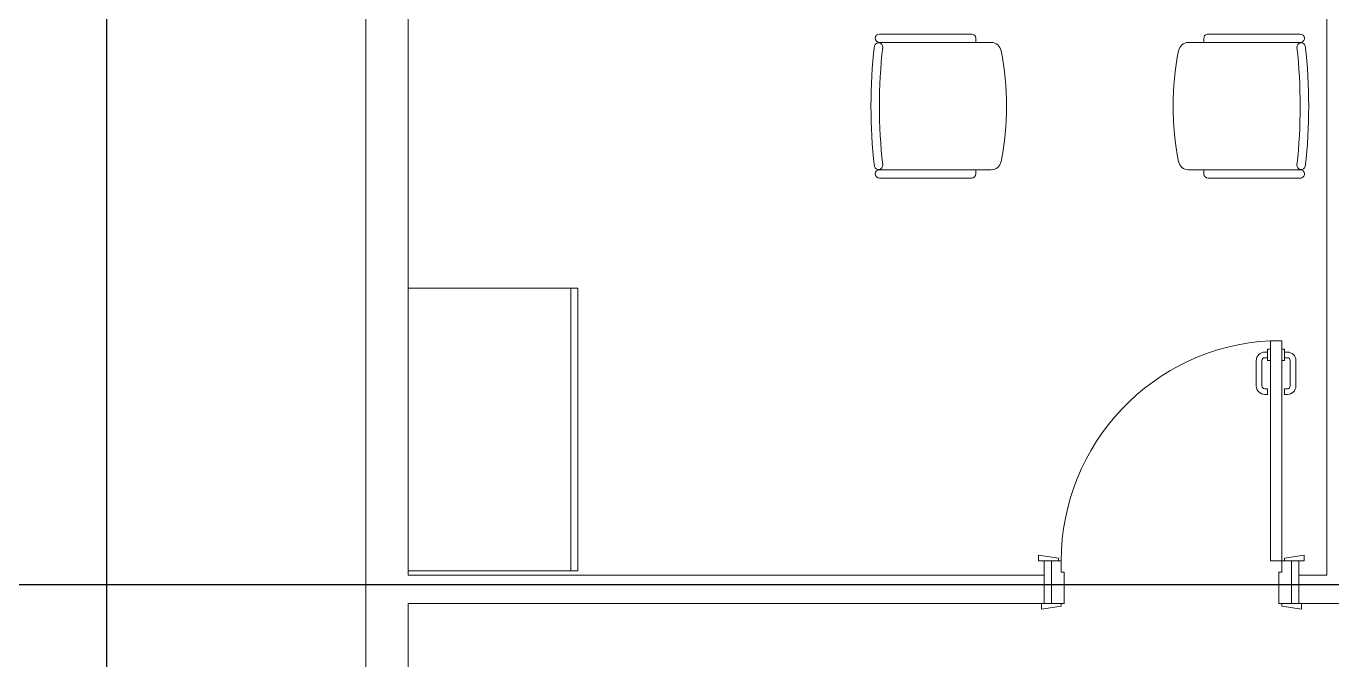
# Model space of a CAD drawing. Header units: metres. Extents: x -18745 to 220762, y -1579758 to -1356048.
# Drawn here: x 108078 to 112698, y -1433903 to -1431661 of the extents above; entities that cross this region are included whole.
import ezdxf

# ---------------------------------------------------------------- set-up
doc = ezdxf.new("R2010")
doc.units = ezdxf.units.M
doc.layers.get('0').update_dxf_attribs({"lineweight": 0})
doc.layers.add('A-100 - Copy$0$axes', color=8, linetype='Continuous')
for name, color, linetype, lineweight in [('A-100 - Copy$0$Medical Equipment and Furniture', 8, 'Continuous', 0), ('A-100 - Copy$0$Medical Equipment and Furniture1', 8, 'Continuous', 5), ('A-100 - Copy$0$Walls', 8, 'Continuous', 0), ('A-100 - Copy$0$Wooden Joinery', 8, 'Continuous', 0)]:
    doc.layers.add(name, color=color, linetype=linetype, lineweight=lineweight)

# ---------------------------------------------------------------- blocks, each defined once
blk = doc.blocks.new('A-100 - Copy$0$CUPBOARD - GLASS TOP - LOCKABLE - 200x100x60')
at = {"layer": 'A-100 - Copy$0$Medical Equipment and Furniture1'}
blk.add_line((283.1819, -205.0074, 0), (284.1819, -205.0074, 0), dxfattribs=at)
at = {"layer": 'A-100 - Copy$0$Medical Equipment and Furniture1', "elevation": 0}
blk.add_lwpolyline([(284.1819, -204.4324), (283.1819, -204.4324), (283.1819, -205.0324), (284.1819, -205.0324)], close=True, dxfattribs=at)
blk = doc.blocks.new('A-100 - Copy$0$GF21016-P')
at = {"extrusion": (-1.24384e-09, -1.20261e-09, -1)}
for p, q in [((0.0128, 0.0179), (0.0128, 0.4136)), ((0.4628, 0.0179), (0.4628, 0.4136)), ((-0.0172, 0.0179), (-0.0172, 0.3435)), ((-0.0022, 0.3585), (0.0128, 0.3585)), ((0.4778, 0.3585), (0.4628, 0.3585)), ((0.4928, 0.0179), (0.4928, 0.3435)), ((0.4778, 0.0029), (0.4778, 0.0029))]:
    blk.add_line(p, q, dxfattribs=at)
for centre, radius, start, end in [((-0.2378, -0.5362), 1.0036, 78.7568, 101.2432), ((-0.0478, 0.4136), 0.035, 0, 80.6557), ((-0.4278, 0.4136), 0.035, 99.3443, 180), ((0.0022, 0.3435), 0.015, 0, 90), ((-0.4778, 0.3435), 0.015, 90, 180), ((0.0022, 0.0179), 0.015, 270, 0), ((0.0022, 0.0179), 0.015, 180, 270), ((-0.0284, 0.0145), 0.015, 284.3864, 95.5209), ((-0.2378, 1.8734), 1.8855, 263.5119, 276.4881), ((-0.2378, 1.8928), 1.8749, 263.6341, 276.3659), ((-0.4471, 0.0145), 0.015, 84.4791, 255.6136), ((-0.4778, 0.0179), 0.015, 270, 0), ((-0.4778, 0.0179), 0.015, 180, 270)]:
    blk.add_arc(centre, radius, start, end, dxfattribs=at)
blk = doc.blocks.new('A-100 - Copy$0$A$C72370EFE')
at = {"layer": 'A-100 - Copy$0$Wooden Joinery'}
for p, q in [((-0.01, -0.04), (-0.02, -0.04)), ((-0.01, -0.03), (-0.01, -0.07)), ((0, -0.03), (-0.01, -0.03)), ((0.04, -0.03), (0.05, -0.03)), ((0.05, -0.03), (0.05, -0.07)), ((0.05, -0.04), (0.06, -0.04)), ((-0.05, -0.07), (-0.05, -0.16)), ((-0.03, -0.07), (-0.03, -0.16)), ((-0.01, -0.06), (-0.02, -0.06)), ((0, -0.07), (-0.01, -0.07)), ((0.04, -0.07), (0.05, -0.07)), ((0.05, -0.06), (0.06, -0.06)), ((0.07, -0.07), (0.07, -0.16)), ((0.09, -0.07), (0.09, -0.16)), ((-0.01, -0.17), (-0.02, -0.17)), ((-0.01, -0.17), (-0.01, -0.19)), ((0.05, -0.17), (0.06, -0.17)), ((0.05, -0.17), (0.05, -0.19)), ((-0.01, -0.19), (-0.02, -0.19)), ((0.05, -0.19), (0.06, -0.19))]:
    blk.add_line(p, q, dxfattribs=at)
for centre, radius, start, end in [((-0.02, -0.07), 0.03, 90, 180), ((0.06, -0.07), 0.03, 0, 90), ((-0.02, -0.07), 0.01, 90, 180), ((0.06, -0.07), 0.01, 0, 90), ((-0.02, -0.16), 0.03, 180, 270), ((-0.02, -0.16), 0.01, 180, 270), ((0.06, -0.16), 0.01, 270, 0), ((0.06, -0.16), 0.03, 270, 0)]:
    blk.add_arc(centre, radius, start, end, dxfattribs=at)
blk = doc.blocks.new('A-100 - Copy$0$DR1')
at = {"layer": 'A-100 - Copy$0$Wooden Joinery', "elevation": 0}
for points in [[(1743402.9, 41721.9), (1743392.9, 41721.9), (1743382.9, 41791.9), (1743402.9, 41791.9)], [(1743552.9, 41731.9), (1743562.9, 41731.9), (1743572.9, 41801.9), (1743552.9, 41801.9)], [(1743552.9, 41681.9), (1744331.9, 41681.9), (1744331.9, 41721.9), (1743552.9, 41721.9)], [(1743402.9, 40941.9), (1743392.9, 40941.9), (1743382.9, 40871.9), (1743402.9, 40871.9)], [(1743552.9, 40931.9), (1743562.9, 40931.9), (1743572.9, 40861.9), (1743552.9, 40861.9)]]:
    blk.add_lwpolyline(points, close=True, dxfattribs=at)
for points in [[(1743552.9, 41756.9), (1743402.9, 41756.9), (1743402.9, 41781.9), (1743552.9, 41781.9), (1743552.9, 41756.9)], [(1743552.9, 41756.9), (1743552.9, 41721.9), (1743512.9, 41721.9), (1743512.9, 41711.9), (1743402.9, 41711.9), (1743402.9, 41756.9), (1743552.9, 41756.9)], [(1743552.9, 40906.9), (1743552.9, 40941.9), (1743512.9, 40941.9), (1743512.9, 40951.9), (1743402.9, 40951.9), (1743402.9, 40906.9), (1743552.9, 40906.9)], [(1743552.9, 40906.9), (1743402.9, 40906.9), (1743402.9, 40881.9), (1743552.9, 40881.9), (1743552.9, 40906.9)]]:
    blk.add_lwpolyline(points, dxfattribs=at)
at = {"layer": 'A-100 - Copy$0$Wooden Joinery'}
blk.add_arc((1743552.9, 41721.9, 0), 780, 270, 357.0603, dxfattribs=at)
at = {"layer": 'A-100 - Copy$0$Wooden Joinery', "xscale": -999.9999999998856, "yscale": 999.9999999998856, "zscale": 999.9999999998854, "rotation": 270}
blk.add_blockref('A-100 - Copy$0$A$C72370EFE', (1744331.9, 41681.9, 0), dxfattribs=at)
blk = doc.blocks.new('A-100 - Copy')
at = {"layer": 'A-100 - Copy$0$axes'}
for p, q in [((108363.3, -1477297.4, 0), (108363.3, -1366691.8, 0)), ((178940.3, -1433637.7, 2.4), (96147.6, -1433637.7, 2.4))]:
    blk.add_line(p, q, dxfattribs=at)
at = {"layer": 'A-100 - Copy$0$Walls'}
for p, q in [((109280.3, -1437347.7, 2.4), (109280.3, -1429702.7, 2.4)), ((109430.3, -1429852.7, 2.4), (109430.3, -1433602.7, 2.4)), ((112680.3, -1429852.7, 2.4), (112680.3, -1433602.7, 2.4)), ((111680.3, -1433602.7, 2.4), (109430.3, -1433602.7, 2.4)), ((111680.3, -1433602.7, 2.4), (111680.3, -1433702.7, 2.4)), ((112580.3, -1433602.7, 2.4), (112580.3, -1433702.7, 2.4)), ((112680.3, -1433602.7, 2.4), (112580.3, -1433602.7, 2.4)), ((109430.3, -1433702.7, 2.4), (109430.3, -1437347.7, 2.4)), ((111680.3, -1433702.7, 2.4), (109430.3, -1433702.7, 2.4)), ((112880.3, -1433702.7, 2.4), (112580.3, -1433702.7, 2.4))]:
    blk.add_line(p, q, dxfattribs=at)
at = {"layer": 'A-100 - Copy$0$Medical Equipment and Furniture', "extrusion": (8.17196e-07, -2.67577e-11, -1), "xscale": 999.9999999999987, "yscale": 999.9999999999987, "zscale": 999.9999999999987, "rotation": 89.99997488711674}
blk.add_blockref('A-100 - Copy$0$GF21016-P', (-111079.3, -1432181.5, -2.3), dxfattribs=at)
at = {"layer": 'A-100 - Copy$0$Medical Equipment and Furniture', "extrusion": (-8.17196e-07, -2.67577e-11, -1), "xscale": -999.9999999999992, "yscale": 999.9999999999992, "zscale": 1000, "rotation": 270.0000251128832}
blk.add_blockref('A-100 - Copy$0$GF21016-P', (-112603.6, -1432181.5, -2.5), dxfattribs=at)
at = {"layer": 'A-100 - Copy$0$Medical Equipment and Furniture', "xscale": -1000.000000000003, "yscale": 1000.000000000003, "zscale": 1000, "rotation": 90}
blk.add_blockref('A-100 - Copy$0$CUPBOARD - GLASS TOP - LOCKABLE - 200x100x60', (-95002.1, -1149405.8, 2.4), dxfattribs=at)
at = {"layer": 'A-100 - Copy$0$Wooden Joinery', "xscale": -1, "rotation": 270}
blk.add_blockref('A-100 - Copy$0$DR1', (70798.4, -3177105.6, 2.4), dxfattribs=at)

msp = doc.modelspace()

# ---------------------------------------------------------------- block references
msp.add_blockref('A-100 - Copy', (0, 0))

doc.saveas('drawing.dxf')
